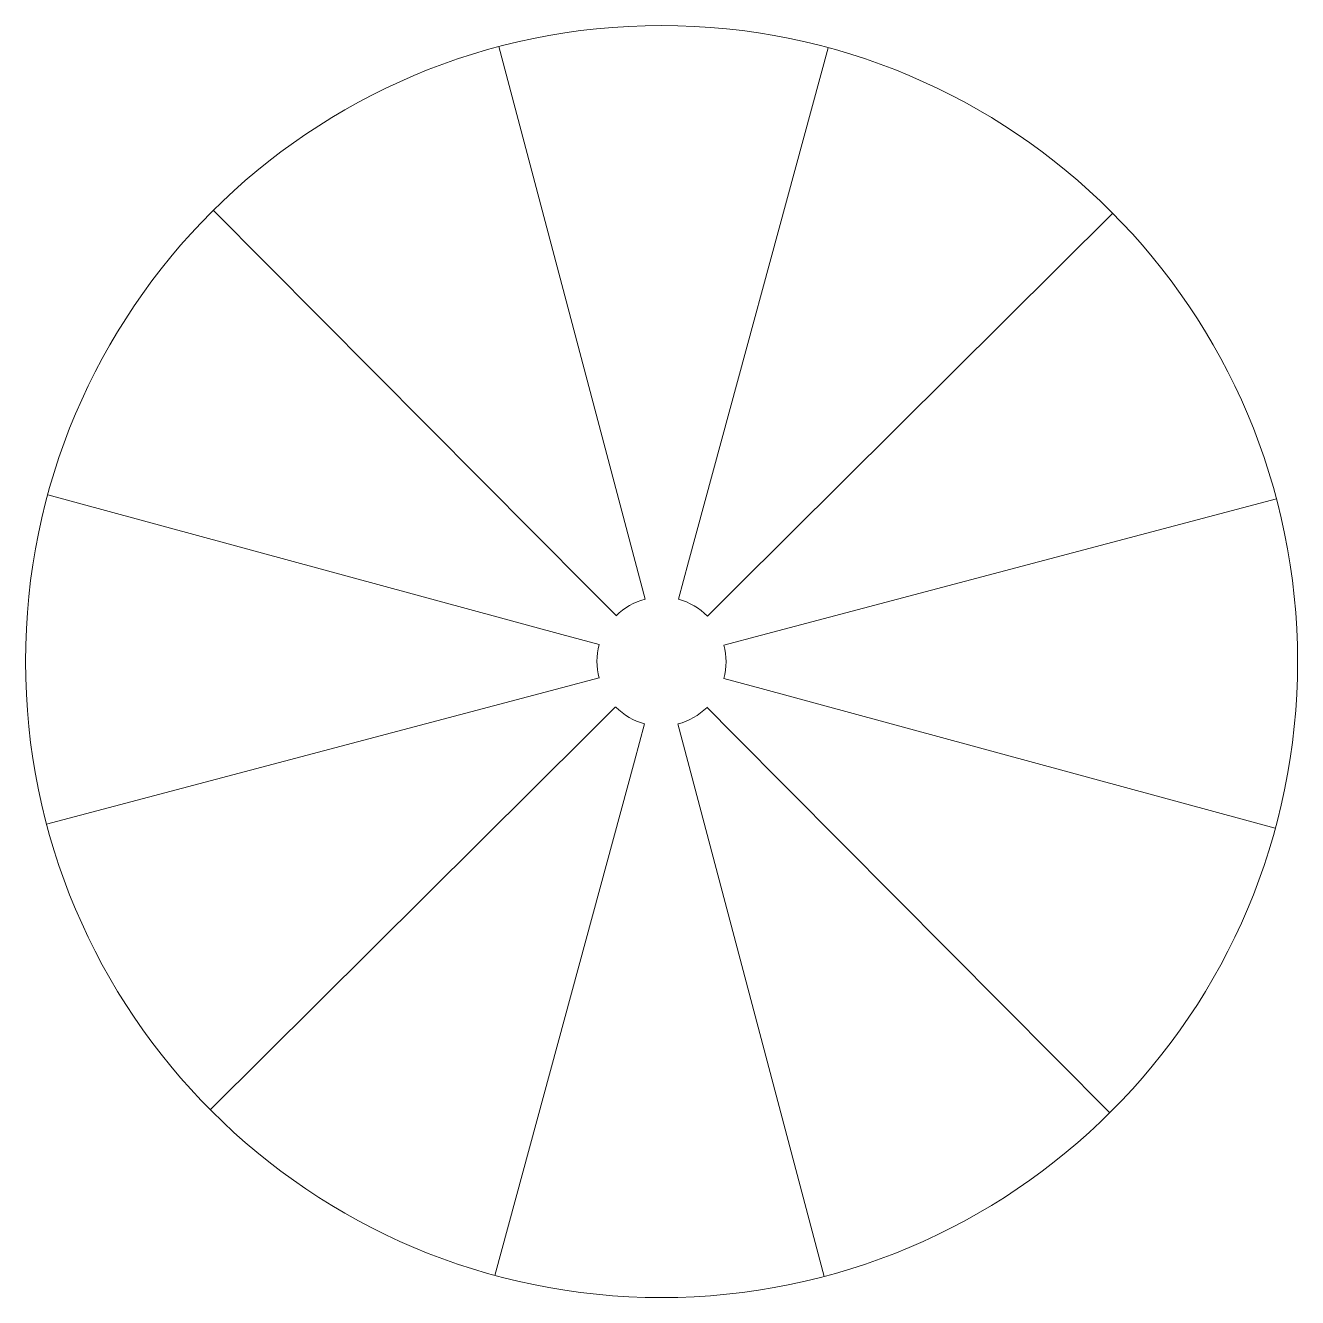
# Model space of a CAD drawing. Header units: inches. Extents: x 0.88 to 2.36, y 0.99 to 2.47.
import ezdxf

# ---------------------------------------------------------------- set-up
doc = ezdxf.new("R2010")
doc.units = ezdxf.units.IN
doc.header["$MEASUREMENT"] = 0

msp = doc.modelspace()

# ---------------------------------------------------------------- linework, layer by layer
at = {"color": 0, "linetype": 'Continuous', "lineweight": 0}
for p, q in [((1.5917, 1.8495), (1.4335, 2.4479)), ((1.816, 2.4465), (1.6538, 1.8492)), ((1.1016, 2.2577), (1.5378, 1.8186)), ((1.7075, 1.818), (2.1466, 2.2542)), ((1.5065, 1.7649), (0.9093, 1.9271)), ((2.3368, 1.9223), (1.7384, 1.7641)), ((1.6032, 1.806), (1.5917, 1.8495)), ((1.6538, 1.8492), (1.642, 1.8058)), ((1.5378, 1.8186), (1.5695, 1.7867)), ((1.6756, 1.7863), (1.7075, 1.818)), ((1.55, 1.7531), (1.5065, 1.7649)), ((1.7384, 1.7641), (1.6949, 1.7526)), ((0.9079, 1.5446), (1.5063, 1.7028)), ((1.5063, 1.7028), (1.5498, 1.7143)), ((1.6947, 1.7138), (1.7382, 1.702)), ((1.7382, 1.702), (2.3354, 1.5398)), ((1.5691, 1.6806), (1.5372, 1.6489)), ((1.7069, 1.6483), (1.6752, 1.6802)), ((1.5909, 1.6176), (1.6027, 1.6611)), ((1.6415, 1.6609), (1.653, 1.6174)), ((1.5372, 1.6489), (1.0981, 1.2127)), ((2.1431, 1.2092), (1.7069, 1.6483)), ((1.4287, 1.0203), (1.5909, 1.6176)), ((1.653, 1.6174), (1.8112, 1.019))]:
    msp.add_line(p, q, dxfattribs=at)
msp.add_circle((1.6224, 1.7334), 0.7389, dxfattribs=at)
for start, end in [(104.804, 134.804), (44.804, 74.804), (164.804, 194.804), (344.804, 14.804), (224.804, 254.804), (284.804, 314.804)]:
    msp.add_arc((1.6224, 1.7334), 0.075, start, end, dxfattribs=at)

doc.saveas('drawing.dxf')
